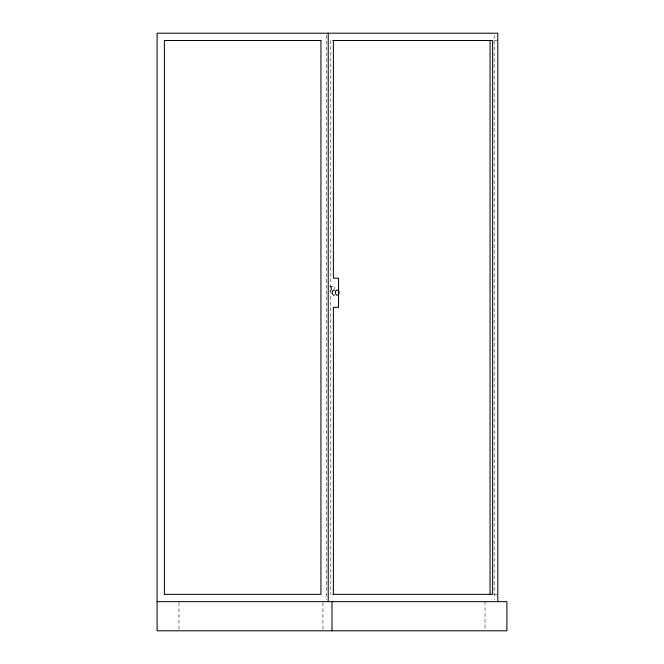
<?xml version="1.0" encoding="UTF-8"?>
<svg xmlns="http://www.w3.org/2000/svg" width="664" height="664" viewBox="0 0 664 664"><rect width="100%" height="100%" fill="white"/><g stroke="black" fill="none" stroke-linecap="round" stroke-linejoin="round"><path stroke-width="0.5" stroke-dasharray="3.32 2.49" d="M494.157 40.487L497.801 40.487M332.863 286.433L329.419 286.433A2.581 1.826 -90 0 1 331.245 289.014A2.581 1.826 -90 0 1 329.419 291.596L331.137 291.596M494.157 594.363L497.801 594.363M494.157 35.275L494.157 599.575M485.044 601.65L485.044 629.796M330.805 40.487L330.805 594.363M326.721 35.275L326.721 599.575M322.945 602.655L322.945 629.796M178.956 602.655L178.956 629.796M331.104 289.678A2.581 1.826 -90 0 1 332.623 286.45A2.581 1.826 -90 0 1 334.689 289.014"/><path stroke-width="1" d="M332.871 40.487L492.646 40.487L492.646 594.363L332.871 594.363M157.094 601.65L506.906 601.65L506.906 630.8L157.094 630.8L157.094 33.2L497.801 33.2L497.801 601.65M490.065 40.487L490.065 594.363M333.378 40.487L333.378 278.183L338.532 278.183L338.532 307.332L333.378 307.332L333.378 594.363M332 601.65L332 630.8M328.224 33.2L328.224 601.65M334.507 295.14A2.581 1.826 -90 0 1 332.224 292.309A2.581 1.826 -90 0 1 334.947 290.409M320.936 40.487L164.381 40.487L164.381 594.363L320.936 594.363L320.936 40.487M338.574 294.476A2.581 1.826 -90 0 0 337.752 290.151A2.581 1.826 -90 0 0 335.519 293.314A2.581 1.826 -90 0 0 338.574 294.476"/></g></svg>
